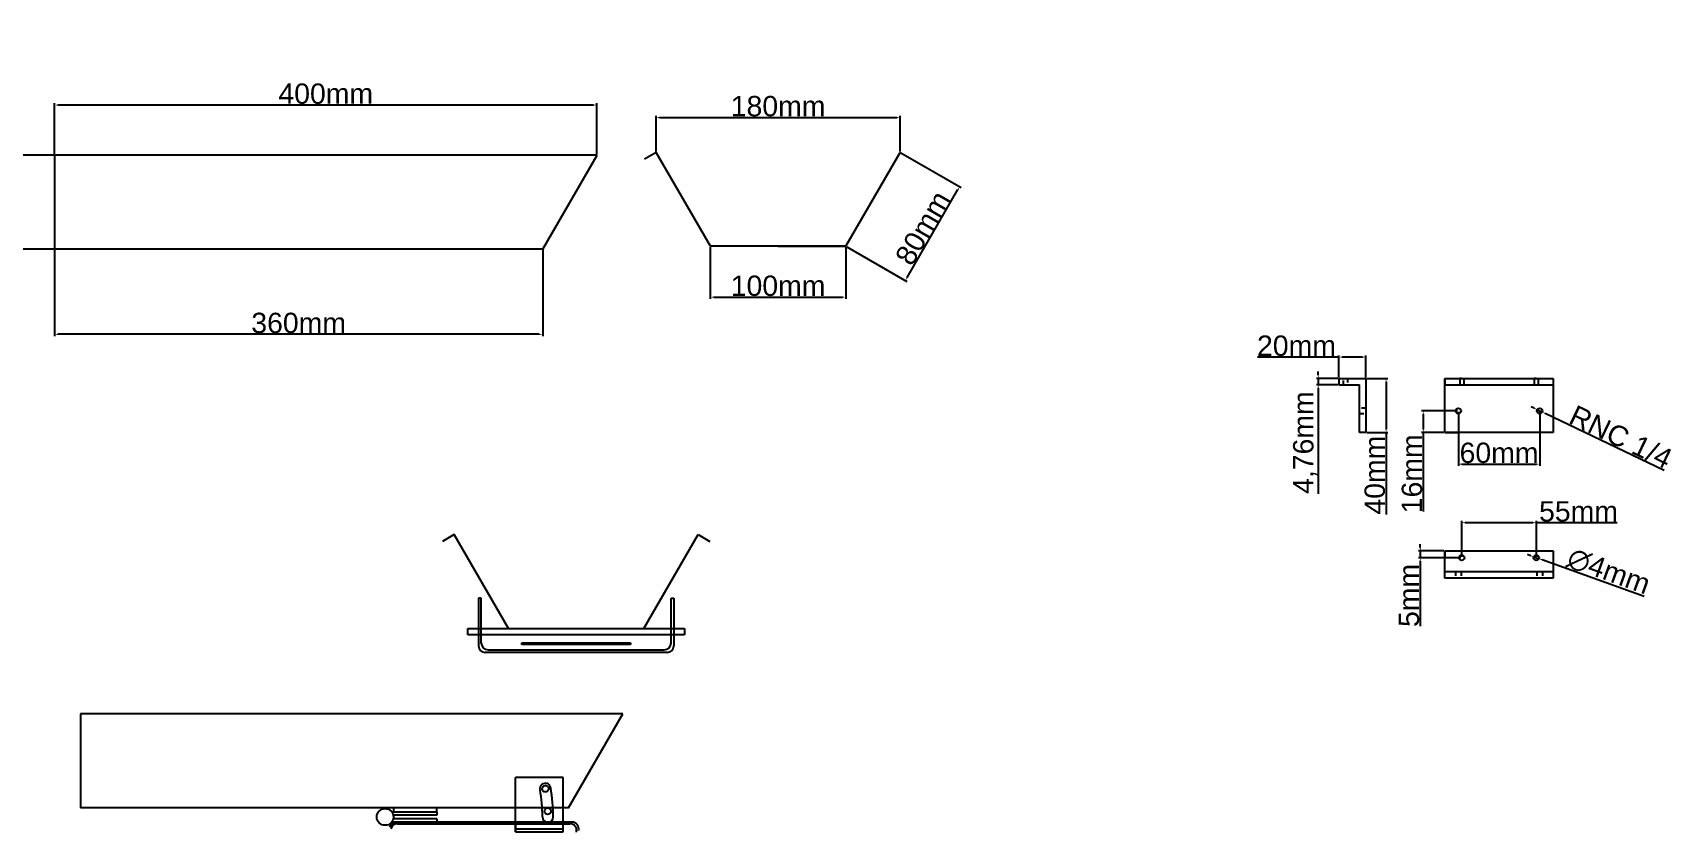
# Model space of a CAD drawing. Header units: centimetres. Extents: x -4347 to 16897, y 45206 to 109107.
# Drawn here: x 10871 to 12080, y 58169 to 58759 of the extents above; entities that cross this region are included whole.
import ezdxf

# ---------------------------------------------------------------- set-up
doc = ezdxf.new("R2010")
doc.units = ezdxf.units.CM
doc.header["$LTSCALE"] = 0.5
doc.linetypes.add('DASHED2', pattern=[9.525, 6.35, -3.175])
doc.styles.get("Standard").update_dxf_attribs({"font": 'arial.ttf'})
doc.dimstyles.new('ISO-25', dxfattribs={"dimtxt": 15, "dimasz": 2.5, "dimexe": 1.25, "dimexo": 0.625, "dimtad": 1, "dimtxsty": 'Standard', "dimcen": 2.5, "dimclrd": 1, "dimclre": 1, "dimadec": 0, "dimazin": 0, "dimtfac": 1, "dimtmove": 0, "dimatfit": 3, "dimfxl": 1, "dimarcsym": 0})

# ---------------------------------------------------------------- blocks, each defined once
blk = doc.blocks.new('*D319')
at = {"color": 1, "lineweight": -2, "transparency": 16777216}
for p, q in [((11371.1, 58600.8), (11371.1, 58562.6)), ((11471.1, 58600.8), (11471.1, 58562.6)), ((11373.6, 58563.9), (11468.6, 58563.9))]:
    blk.add_line(p, q, dxfattribs=at)
at = {"color": 1, "transparency": 16777216}
for points in [[(11373.6, 58564.3), (11373.6, 58563.5), (11371.1, 58563.9)], [(11468.6, 58564.3), (11468.6, 58563.5), (11471.1, 58563.9)]]:
    blk.add_solid(points, dxfattribs=at)
at = {"layer": 'Defpoints', "color": 0, "transparency": 16777216}
for p in [(11371.1, 58601.4), (11471.1, 58601.4), (11471.1, 58563.9)]:
    blk.add_point(p, dxfattribs=at)
at = {"color": 0, "transparency": 16777216, "insert": (11421.1, 58572.2), "char_height": 15, "attachment_point": 5}
blk.add_mtext('100mm', dxfattribs=at)
blk = doc.blocks.new('*D320')
at = {"color": 1, "lineweight": -2, "transparency": 16777216}
for p, q in [((11331.1, 58671.3), (11331.1, 58697.7)), ((11333.6, 58696.4), (11508.6, 58696.4)), ((11511.1, 58671.3), (11511.1, 58697.7))]:
    blk.add_line(p, q, dxfattribs=at)
at = {"color": 1, "transparency": 16777216}
for points in [[(11333.6, 58696.9), (11333.6, 58696), (11331.1, 58696.4)], [(11508.6, 58696.9), (11508.6, 58696), (11511.1, 58696.4)]]:
    blk.add_solid(points, dxfattribs=at)
at = {"layer": 'Defpoints', "color": 0, "transparency": 16777216}
for p in [(11511.1, 58696.4), (11331.1, 58670.7), (11511.1, 58670.7)]:
    blk.add_point(p, dxfattribs=at)
at = {"color": 0, "transparency": 16777216, "insert": (11421.1, 58704.7), "char_height": 15, "attachment_point": 5}
blk.add_mtext('180mm', dxfattribs=at)
blk = doc.blocks.new('*D321')
at = {"color": 1, "lineweight": -2, "transparency": 16777216}
for p, q in [((10887.5, 58598.8), (10887.5, 58535.2)), ((11247.5, 58598.8), (11247.5, 58535.2)), ((11245, 58536.5), (10890, 58536.5))]:
    blk.add_line(p, q, dxfattribs=at)
at = {"color": 1, "transparency": 16777216}
for points in [[(10890, 58536.9), (10890, 58536), (10887.5, 58536.5)], [(11245, 58536.9), (11245, 58536), (11247.5, 58536.5)]]:
    blk.add_solid(points, dxfattribs=at)
at = {"layer": 'Defpoints', "color": 0, "transparency": 16777216}
for p in [(10887.5, 58599.4), (11247.5, 58599.4), (10887.5, 58536.5)]:
    blk.add_point(p, dxfattribs=at)
at = {"color": 0, "transparency": 16777216, "insert": (11067.5, 58544.8), "char_height": 15, "attachment_point": 5}
blk.add_mtext('360mm', dxfattribs=at)
blk = doc.blocks.new('*D322')
at = {"color": 1, "lineweight": -2, "transparency": 16777216}
for p, q in [((10887.5, 58669.3), (10887.5, 58706.9)), ((11285, 58705.6), (10890, 58705.6)), ((11287.5, 58669.3), (11287.5, 58706.9))]:
    blk.add_line(p, q, dxfattribs=at)
at = {"color": 1, "transparency": 16777216}
for points in [[(10890, 58706), (10890, 58705.2), (10887.5, 58705.6)], [(11285, 58706), (11285, 58705.2), (11287.5, 58705.6)]]:
    blk.add_solid(points, dxfattribs=at)
at = {"layer": 'Defpoints', "color": 0, "transparency": 16777216}
for p in [(10887.5, 58705.6), (10887.5, 58668.7), (11287.5, 58668.7)]:
    blk.add_point(p, dxfattribs=at)
at = {"color": 0, "transparency": 16777216, "insert": (11087.5, 58713.9), "char_height": 15, "attachment_point": 5}
blk.add_mtext('400mm', dxfattribs=at)
blk = doc.blocks.new('*D323')
at = {"color": 1, "lineweight": -2, "transparency": 16777216}
for p, q in [((11511.7, 58670.4), (11556.1, 58644.7)), ((11516.2, 58578.3), (11553.7, 58643.2)), ((11471.7, 58601.1), (11516.1, 58575.5))]:
    blk.add_line(p, q, dxfattribs=at)
at = {"color": 1, "transparency": 16777216}
for points in [[(11553.4, 58643.4), (11554.1, 58643), (11555, 58645.4)], [(11515.9, 58578.5), (11516.6, 58578), (11515, 58576.1)]]:
    blk.add_solid(points, dxfattribs=at)
at = {"layer": 'Defpoints', "color": 0, "transparency": 16777216}
for p in [(11511.1, 58670.7), (11555, 58645.4), (11471.1, 58601.4)]:
    blk.add_point(p, dxfattribs=at)
at = {"color": 0, "transparency": 16777216, "insert": (11527.8, 58614.9), "char_height": 15, "attachment_point": 5, "rotation": 60}
blk.add_mtext('80mm', dxfattribs=at)
blk = doc.blocks.new('*D324')
at = {"color": 1, "lineweight": -2, "transparency": 16777216}
for p, q in [((11834.6, 58519.7), (11774.6, 58519.7)), ((11834.6, 58504.6), (11834.6, 58520.9)), ((11852.1, 58519.7), (11837.1, 58519.7)), ((11854.6, 58504.6), (11854.6, 58520.9))]:
    blk.add_line(p, q, dxfattribs=at)
at = {"color": 1, "transparency": 16777216}
for points in [[(11837.1, 58520.1), (11837.1, 58519.3), (11834.6, 58519.7)], [(11852.1, 58520.1), (11852.1, 58519.3), (11854.6, 58519.7)]]:
    blk.add_solid(points, dxfattribs=at)
at = {"layer": 'Defpoints', "color": 0, "transparency": 16777216}
for p in [(11834.6, 58519.7), (11834.6, 58504), (11854.6, 58504)]:
    blk.add_point(p, dxfattribs=at)
at = {"color": 0, "transparency": 16777216, "insert": (11803.4, 58528), "char_height": 15, "attachment_point": 5}
blk.add_mtext('20mm', dxfattribs=at)
blk = doc.blocks.new('*D325')
at = {"color": 1, "lineweight": -2, "transparency": 16777216}
for p, q in [((11855.2, 58504), (11870.7, 58504)), ((11869.5, 58501.5), (11869.5, 58466.5)), ((11855.2, 58464), (11870.7, 58464)), ((11869.5, 58464), (11869.5, 58403.7))]:
    blk.add_line(p, q, dxfattribs=at)
at = {"color": 1, "transparency": 16777216}
for points in [[(11869.1, 58501.5), (11869.9, 58501.5), (11869.5, 58504)], [(11869.1, 58466.5), (11869.9, 58466.5), (11869.5, 58464)]]:
    blk.add_solid(points, dxfattribs=at)
at = {"layer": 'Defpoints', "color": 0, "transparency": 16777216}
for p in [(11854.6, 58504), (11854.6, 58464), (11869.5, 58464)]:
    blk.add_point(p, dxfattribs=at)
at = {"color": 0, "transparency": 16777216, "insert": (11861.2, 58432.6), "char_height": 15, "attachment_point": 5, "rotation": 90}
blk.add_mtext('40mm', dxfattribs=at)
blk = doc.blocks.new('*D326')
at = {"color": 1, "lineweight": -2, "transparency": 16777216}
for p, q in [((11834, 58504), (11818.2, 58504)), ((11834, 58499.3), (11818.2, 58499.3)), ((11819.5, 58506.5), (11819.5, 58509)), ((11819.5, 58504), (11819.5, 58499.3)), ((11819.5, 58496.8), (11819.5, 58418.9))]:
    blk.add_line(p, q, dxfattribs=at)
at = {"color": 1, "transparency": 16777216}
for points in [[(11819, 58506.5), (11819.9, 58506.5), (11819.5, 58504)], [(11819, 58496.8), (11819.9, 58496.8), (11819.5, 58499.3)]]:
    blk.add_solid(points, dxfattribs=at)
at = {"layer": 'Defpoints', "color": 0, "transparency": 16777216}
for p in [(11819.5, 58499.3), (11834.6, 58504), (11834.6, 58499.3)]:
    blk.add_point(p, dxfattribs=at)
at = {"color": 0, "transparency": 16777216, "insert": (11809.8, 58456.6), "char_height": 15, "attachment_point": 5, "rotation": 90}
blk.add_mtext('4,76mm', dxfattribs=at)
blk = doc.blocks.new('*D327')
at = {"color": 1, "lineweight": -2, "transparency": 16777216}
for p, q in [((11922.8, 58479.4), (11922.8, 58439.5)), ((11982.8, 58479.4), (11982.8, 58439.5)), ((11925.3, 58440.7), (11980.3, 58440.7))]:
    blk.add_line(p, q, dxfattribs=at)
at = {"color": 1, "transparency": 16777216}
for points in [[(11925.3, 58441.2), (11925.3, 58440.3), (11922.8, 58440.7)], [(11980.3, 58441.2), (11980.3, 58440.3), (11982.8, 58440.7)]]:
    blk.add_solid(points, dxfattribs=at)
at = {"layer": 'Defpoints', "color": 0, "transparency": 16777216}
for p in [(11922.8, 58480), (11982.8, 58480), (11982.8, 58440.7)]:
    blk.add_point(p, dxfattribs=at)
at = {"color": 0, "transparency": 16777216, "insert": (11952.8, 58449), "char_height": 15, "attachment_point": 5}
blk.add_mtext('60mm', dxfattribs=at)
blk = doc.blocks.new('*D286')
at = {"color": 1, "lineweight": -2, "transparency": 16777216}
for p, q in [((11978.7, 58482), (11976.5, 58483)), ((11981, 58480.9), (11984.6, 58479.2)), ((12074.6, 58436.1), (11986.8, 58478.1))]:
    blk.add_line(p, q, dxfattribs=at)
at = {"color": 1, "transparency": 16777216}
for points in [[(11978.9, 58482.3), (11978.5, 58481.6), (11981, 58480.9)], [(11987, 58478.4), (11986.6, 58477.7), (11984.6, 58479.2)]]:
    blk.add_solid(points, dxfattribs=at)
at = {"layer": 'Defpoints', "color": 0, "transparency": 16777216}
for p in [(11981, 58480.9), (11984.6, 58479.2)]:
    blk.add_point(p, dxfattribs=at)
at = {"color": 0, "transparency": 16777216, "insert": (12042.6, 58460.7), "char_height": 15, "attachment_point": 5, "rotation": 334.4651}
blk.add_mtext('RNC 1/4', dxfattribs=at)
blk = doc.blocks.new('*D287')
at = {"color": 1, "lineweight": -2, "transparency": 16777216}
for p, q in [((11922.1, 58480), (11895.6, 58480)), ((11896.9, 58477.5), (11896.9, 58466.5)), ((11912.1, 58464), (11895.6, 58464)), ((11896.9, 58464), (11896.9, 58405.7))]:
    blk.add_line(p, q, dxfattribs=at)
at = {"color": 1, "transparency": 16777216}
for points in [[(11896.5, 58477.5), (11897.3, 58477.5), (11896.9, 58480)], [(11896.5, 58466.5), (11897.3, 58466.5), (11896.9, 58464)]]:
    blk.add_solid(points, dxfattribs=at)
at = {"layer": 'Defpoints', "color": 0, "transparency": 16777216}
for p in [(11922.8, 58480), (11896.9, 58464), (11912.8, 58464)]:
    blk.add_point(p, dxfattribs=at)
at = {"color": 0, "transparency": 16777216, "insert": (11888.6, 58433.6), "char_height": 15, "attachment_point": 5, "rotation": 90}
blk.add_mtext('16mm', dxfattribs=at)
blk = doc.blocks.new('*D288')
at = {"color": 1, "lineweight": -2, "transparency": 16777216}
for p, q in [((11925.3, 58372.3), (11925.3, 58398.8)), ((11927.8, 58397.6), (11977.8, 58397.6)), ((11980.3, 58372.3), (11980.3, 58398.8)), ((11980.3, 58397.6), (12040, 58397.6))]:
    blk.add_line(p, q, dxfattribs=at)
at = {"color": 1, "transparency": 16777216}
for points in [[(11927.8, 58398), (11927.8, 58397.1), (11925.3, 58397.6)], [(11977.8, 58398), (11977.8, 58397.1), (11980.3, 58397.6)]]:
    blk.add_solid(points, dxfattribs=at)
at = {"layer": 'Defpoints', "color": 0, "transparency": 16777216}
for p in [(11980.3, 58397.6), (11925.3, 58371.7), (11980.3, 58371.7)]:
    blk.add_point(p, dxfattribs=at)
at = {"color": 0, "transparency": 16777216, "insert": (12011.4, 58405.8), "char_height": 15, "attachment_point": 5}
blk.add_mtext('55mm', dxfattribs=at)
blk = doc.blocks.new('*D289')
at = {"color": 1, "lineweight": -2, "transparency": 16777216}
for p, q in [((11912.1, 58376.7), (11893.4, 58376.7)), ((11894.7, 58379.2), (11894.7, 58381.7)), ((11894.7, 58376.7), (11894.7, 58371.7)), ((11924.6, 58371.7), (11893.4, 58371.7)), ((11894.7, 58369.2), (11894.7, 58321.1))]:
    blk.add_line(p, q, dxfattribs=at)
at = {"color": 1, "transparency": 16777216}
for points in [[(11894.2, 58379.2), (11895.1, 58379.2), (11894.7, 58376.7)], [(11894.2, 58369.2), (11895.1, 58369.2), (11894.7, 58371.7)]]:
    blk.add_solid(points, dxfattribs=at)
at = {"layer": 'Defpoints', "color": 0, "transparency": 16777216}
for p in [(11912.8, 58376.7), (11894.7, 58371.7), (11925.3, 58371.7)]:
    blk.add_point(p, dxfattribs=at)
at = {"color": 0, "transparency": 16777216, "insert": (11886.4, 58343.9), "char_height": 15, "attachment_point": 5, "rotation": 90}
blk.add_mtext('5mm', dxfattribs=at)
blk = doc.blocks.new('*D290')
at = {"color": 1, "lineweight": -2, "transparency": 16777216}
for p, q in [((11976, 58373.2), (11973.7, 58374.1)), ((11978.4, 58372.4), (11982.1, 58371)), ((12059.9, 58343), (11984.5, 58370.2))]:
    blk.add_line(p, q, dxfattribs=at)
at = {"color": 1, "transparency": 16777216}
for points in [[(11976.2, 58373.6), (11975.9, 58372.8), (11978.4, 58372.4)], [(11984.6, 58370.6), (11984.4, 58369.8), (11982.1, 58371)]]:
    blk.add_solid(points, dxfattribs=at)
at = {"layer": 'Defpoints', "color": 0, "transparency": 16777216}
for p in [(11978.4, 58372.4), (11982.1, 58371)]:
    blk.add_point(p, dxfattribs=at)
at = {"color": 0, "transparency": 16777216, "insert": (12033.7, 58361.7), "char_height": 15, "attachment_point": 5, "rotation": 340.1609}
blk.add_mtext('∅4mm', dxfattribs=at)
blk = doc.blocks.new('*D338')
at = {"color": 1, "lineweight": -2, "transparency": 16777216}
for p, q in [((10845, 58668.7), (10845, 58757.6)), ((10886.9, 58668.7), (10843.8, 58668.7)), ((10845, 58601.9), (10845, 58666.2)), ((10886.9, 58599.4), (10843.8, 58599.4))]:
    blk.add_line(p, q, dxfattribs=at)
at = {"color": 1, "transparency": 16777216}
for points in [[(10844.6, 58666.2), (10845.4, 58666.2), (10845, 58668.7)], [(10844.6, 58601.9), (10845.4, 58601.9), (10845, 58599.4)]]:
    blk.add_solid(points, dxfattribs=at)
at = {"layer": 'Defpoints', "color": 0, "transparency": 16777216}
for p in [(10845, 58668.7), (10887.5, 58668.7), (10887.5, 58599.4)]:
    blk.add_point(p, dxfattribs=at)
at = {"color": 0, "transparency": 16777216, "insert": (10835.4, 58714.4), "char_height": 15, "attachment_point": 5, "rotation": 90}
blk.add_mtext('69,28mm', dxfattribs=at)

msp = doc.modelspace()

# ---------------------------------------------------------------- linework, layer by layer
for p, q in [((11287.543, 58668.671), (10887.543, 58668.671)), ((10887.543, 58668.671), (10887.543, 58599.389)), ((11247.543, 58599.389), (11287.543, 58668.671)), ((11331.146, 58670.684), (11322.486, 58665.684)), ((11371.146, 58601.402), (11331.146, 58670.684)), ((11471.146, 58601.402), (11511.146, 58670.684)), ((11511.146, 58670.684), (11519.806, 58665.684)), ((11247.543, 58599.389), (10887.543, 58599.389)), ((11471.146, 58601.402), (11371.146, 58601.402)), ((11421.146, 58601.402), (11471.146, 58601.402)), ((11834.606, 58504.014), (11854.606, 58504.014)), ((11834.606, 58504.014), (11834.606, 58499.254)), ((11834.606, 58499.254), (11849.846, 58499.254)), ((11834.606, 58499.254), (11838.106, 58499.254)), ((11849.846, 58464.014), (11849.846, 58499.254)), ((11854.606, 58504.014), (11854.606, 58464.014)), ((11912.768, 58464.014), (11912.768, 58504.014)), ((11912.768, 58504.014), (11992.768, 58504.014)), ((11912.768, 58504.014), (11912.768, 58499.254)), ((11912.768, 58499.254), (11992.768, 58499.254)), ((11925.268, 58504.014), (11923.768, 58504.014)), ((11923.768, 58504.014), (11923.768, 58499.254)), ((11925.268, 58504.014), (11926.768, 58504.014)), ((11926.768, 58504.014), (11926.768, 58499.254)), ((11980.268, 58504.014), (11978.768, 58504.014)), ((11978.768, 58504.014), (11978.768, 58499.254)), ((11980.268, 58504.014), (11981.768, 58504.014)), ((11981.768, 58504.014), (11981.768, 58499.254)), ((11992.768, 58504.014), (11992.768, 58464.014)), ((11854.606, 58464.014), (11849.846, 58464.014)), ((11992.768, 58464.014), (11912.768, 58464.014)), ((11912.768, 58464.014), (11922.768, 58464.014)), ((11182.168, 58388.783), (11173.508, 58383.783)), ((11222.168, 58319.501), (11182.168, 58388.783)), ((11322.168, 58319.501), (11362.168, 58388.783)), ((11362.168, 58388.783), (11370.828, 58383.783)), ((11912.768, 58376.702), (11992.768, 58376.702)), ((11912.768, 58356.702), (11912.768, 58376.702)), ((11912.768, 58376.702), (11912.768, 58371.702)), ((11992.768, 58376.702), (11992.768, 58356.702)), ((11912.768, 58356.702), (11912.768, 58361.462)), ((11912.768, 58361.462), (11992.768, 58361.462)), ((11912.768, 58361.462), (11920.768, 58361.462)), ((11992.768, 58356.702), (11912.768, 58356.702)), ((11202.168, 58341.801), (11200.168, 58341.801)), ((11200.168, 58341.801), (11200.168, 58306.801)), ((11202.168, 58308.801), (11202.168, 58341.801)), ((11342.168, 58308.801), (11342.168, 58341.801)), ((11342.168, 58341.801), (11344.168, 58341.801)), ((11344.168, 58341.801), (11344.168, 58306.801)), ((11192.168, 58314.741), (11192.168, 58319.501)), ((11192.168, 58319.501), (11272.168, 58319.501)), ((11272.168, 58319.501), (11352.168, 58319.501)), ((11352.168, 58319.501), (11352.168, 58314.741)), ((11352.168, 58314.741), (11192.168, 58314.741)), ((11207.168, 58303.801), (11337.168, 58303.801)), ((11232.168, 58307.801), (11232.168, 58309.001)), ((11232.168, 58309.001), (11272.168, 58309.001)), ((11312.168, 58307.801), (11232.168, 58307.801)), ((11272.168, 58309.001), (11312.168, 58309.001)), ((11312.168, 58309.001), (11312.168, 58307.801)), ((11339.168, 58301.801), (11205.168, 58301.801)), ((11306.623, 58256.499), (10906.623, 58256.499)), ((10906.623, 58256.499), (10906.623, 58187.217)), ((11266.623, 58187.217), (11306.623, 58256.499)), ((11227.526, 58169.517), (11227.526, 58209.517)), ((11262.526, 58209.517), (11227.526, 58209.517)), ((11262.526, 58169.517), (11262.526, 58209.517)), ((11266.623, 58187.217), (10906.623, 58187.217)), ((11136.163, 58184.217), (11169.438, 58184.217)), ((11169.438, 58187.217), (11137.438, 58187.217)), ((11137.438, 58187.217), (11137.438, 58184.217)), ((11169.438, 58184.217), (11169.438, 58187.217)), ((11169.438, 58184.217), (11169.438, 58181.717)), ((11139.431, 58176.717), (11136.163, 58176.717)), ((11169.438, 58176.717), (11136.163, 58176.717)), ((11169.438, 58181.717), (11137.31, 58181.717)), ((11169.438, 58179.217), (11137.31, 58179.217)), ((11154.431, 58181.717), (11138.431, 58181.717)), ((11269.078, 58176.717), (11139.431, 58176.717)), ((11154.431, 58176.717), (11139.431, 58176.717)), ((11140.279, 58175.517), (11267.526, 58175.517)), ((11169.438, 58179.217), (11169.438, 58176.717)), ((11227.526, 58176.717), (11227.526, 58175.517)), ((11227.526, 58175.517), (11227.526, 58171.517)), ((11262.526, 58171.517), (11227.526, 58171.517)), ((11227.526, 58171.517), (11227.526, 58169.517)), ((11227.526, 58169.517), (11262.526, 58169.517))]:
    msp.add_line(p, q)
at = {"linetype": 'DASHED2'}
for p, q in [((11838.106, 58499.254), (11838.106, 58504.014)), ((11838.106, 58499.254), (11841.106, 58499.254)), ((11841.106, 58504.014), (11841.106, 58499.254)), ((11854.606, 58482.014), (11849.846, 58482.014)), ((11849.846, 58478.014), (11854.606, 58478.014)), ((11920.768, 58361.462), (11920.768, 58356.702)), ((11924.768, 58361.462), (11924.768, 58356.702)), ((11980.768, 58361.462), (11980.768, 58356.702)), ((11984.768, 58361.462), (11984.768, 58356.702))]:
    msp.add_line(p, q, dxfattribs=at)
for centre, radius in [((11922.768, 58480.014), 2), ((11982.768, 58480.014), 2), ((11925.268, 58371.702), 2), ((11980.268, 58371.702), 2), ((11249.465, 58201.305), 2.38), ((11131.288, 58180.467), 6.15), ((11251.21, 58184.805), 2.38)]:
    msp.add_circle(centre, radius)
for centre, radius, start, end in [((11205.168, 58306.801), 5, 180, 270), ((11207.168, 58308.801), 5, 180, 270), ((11337.168, 58308.801), 5, 270, 0), ((11339.168, 58306.801), 5, 270, 0), ((11249.465, 58201.305), 4, 10, 190), ((11131.288, 58180.467), 116, 0, 10), ((11131.288, 58180.467), 124, 0, 10), ((11139.431, 58171.717), 5, 90, 165), ((11140.279, 58170.517), 5, 90, 165), ((11251.288, 58180.467), 4, 180, 0), ((11267.526, 58170.517), 5, 345, 90), ((11269.078, 58171.717), 5, 345, 90)]:
    msp.add_arc(centre, radius, start, end)

# ---------------------------------------------------------------- dimensions: what is measured, and where the dimension line sits
for base, p1, p2, picture, middle in [((10845.022, 58668.671), (10887.543, 58599.389), (10887.543, 58668.671), '*D338', (10835.383, 58714.401)), ((11819.458, 58499.254), (11834.606, 58504.014), (11834.606, 58499.254), '*D326', (11809.819, 58456.589)), ((11869.495, 58464.014), (11854.606, 58504.014), (11854.606, 58464.014), '*D325', (11861.211, 58432.587)), ((11896.895, 58464.014), (11922.768, 58480.014), (11912.768, 58464.014), '*D287', (11888.612, 58433.595)), ((11894.659, 58371.702), (11912.768, 58376.702), (11925.268, 58371.702), '*D289', (11886.406, 58343.904))]:
    dim = msp.add_linear_dim(base=base, p1=p1, p2=p2, angle=90, dimstyle='ISO-25', override={"dimpost": 'mm'})
    dim.commit()
    dim.dimension.update_dxf_attribs({"geometry": picture, "text_midpoint": middle})
for base, p1, p2, picture, middle in [((10887.543, 58705.605), (11287.543, 58668.671), (10887.543, 58668.671), '*D322', (11087.543, 58713.888)), ((11511.146, 58696.443), (11331.146, 58670.684), (11511.146, 58670.684), '*D320', (11421.146, 58704.726)), ((10887.543, 58536.466), (11247.543, 58599.389), (10887.543, 58599.389), '*D321', (11067.543, 58544.755)), ((11471.146, 58563.867), (11371.146, 58601.402), (11471.146, 58601.402), '*D319', (11421.146, 58572.151)), ((11834.606, 58519.695), (11854.606, 58504.014), (11834.606, 58504.014), '*D324', (11803.353, 58527.979)), ((11982.768, 58440.734), (11922.768, 58480.014), (11982.768, 58480.014), '*D327', (11952.768, 58449.017)), ((11980.268, 58397.561), (11925.268, 58371.702), (11980.268, 58371.702), '*D288', (12011.393, 58405.814))]:
    dim = msp.add_linear_dim(base=base, p1=p1, p2=p2, dimstyle='ISO-25', override={"dimpost": 'mm'})
    dim.commit()
    dim.dimension.update_dxf_attribs({"geometry": picture, "text_midpoint": middle})
dim = msp.add_aligned_dim(p1=(11471.146, 58601.402), p2=(11511.146, 58670.684), distance=-50.631, dimstyle='ISO-25', override={"dimpost": 'mm'})
dim.commit()
dim.dimension.update_dxf_attribs({"geometry": '*D323', "text_midpoint": (11527.82, 58614.869)})
dim = msp.add_diameter_dim_2p(p1=(11980.964, 58480.876), p2=(11984.573, 58479.152), text='RNC 1/4', dimstyle='ISO-25', override={"dimpost": 'mm'})
dim.commit()
dim.dimension.update_dxf_attribs({"geometry": '*D286', "text_midpoint": (12039.027, 58453.138), "dimtype": 163})
dim = msp.add_diameter_dim_2p(p1=(11978.387, 58372.38), p2=(11982.15, 58371.023), dimstyle='ISO-25', override={"dimpost": 'mm'})
dim.commit()
dim.dimension.update_dxf_attribs({"geometry": '*D290', "text_midpoint": (12030.732, 58353.495), "dimtype": 163})

doc.saveas('drawing.dxf')
